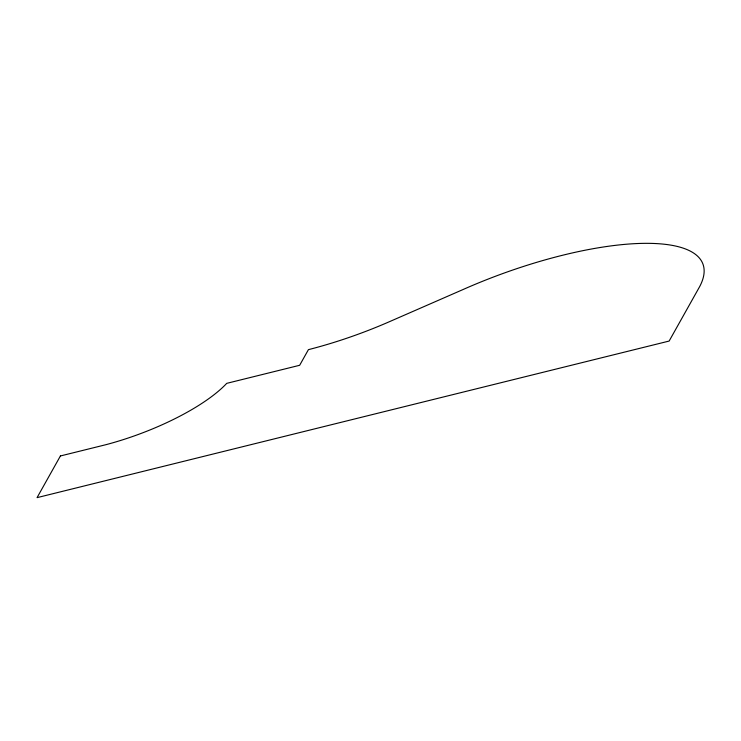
<?xml version="1.0" encoding="UTF-8"?>
<svg xmlns="http://www.w3.org/2000/svg" width="741" height="741" viewBox="0 0 741 741"><rect width="100%" height="100%" fill="white"/><g stroke="black" fill="none" stroke-linecap="round" stroke-linejoin="round"><path stroke-width="1.11" d="M60.41 455.965L37.05 497.646L669.142 341.055L699.661 286.61A195.856 60.845 -20.4 0 0 643.818 243.354A195.856 60.845 -20.4 0 0 462.393 289.824L389.145 321.816A170.078 52.833 -20.4 0 1 308.423 349.65L299.66 365.285L226.727 383.356A116.939 36.328 -20.4 0 1 105.722 444.739L60.41 455.965"/></g></svg>
